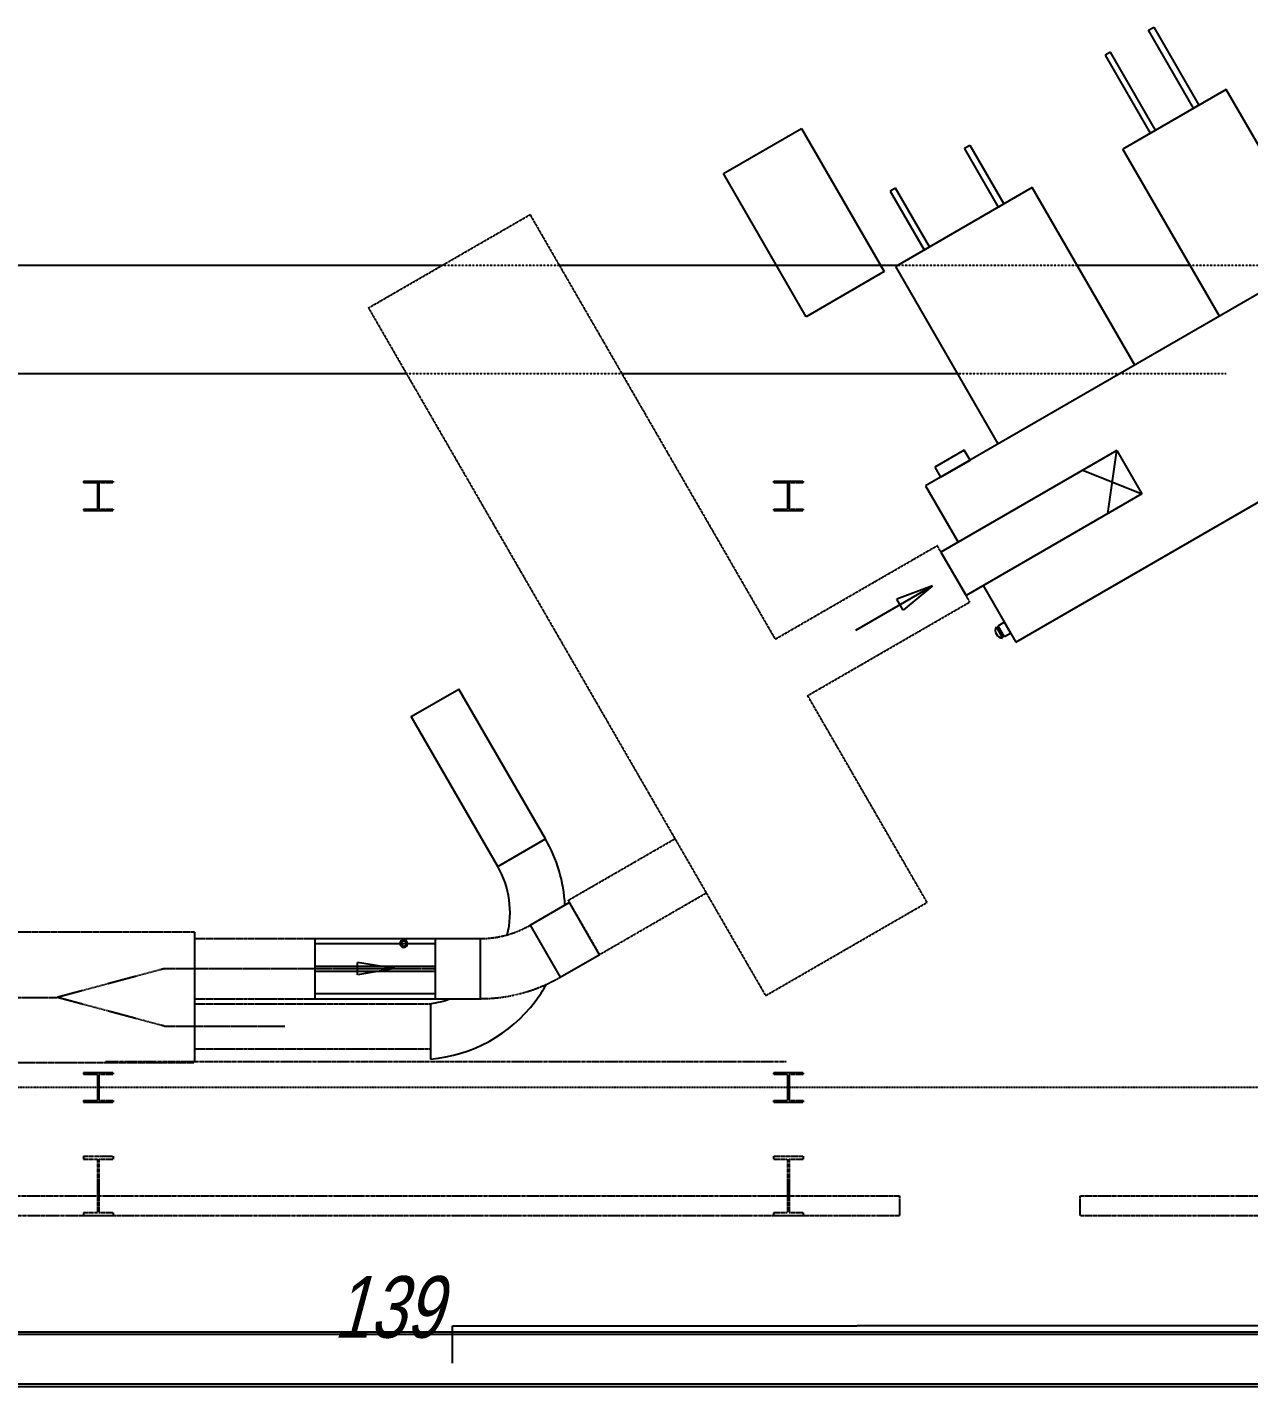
# Model space of a CAD drawing. Header units: millimetres. Extents: x -1732 to 458256, y -4349 to 130988.
# Drawn here: x 86769 to 99160, y 52094 to 65886 of the extents above; entities that cross this region are included whole.
import ezdxf

# ---------------------------------------------------------------- set-up
doc = ezdxf.new("R2010")
doc.units = ezdxf.units.MM
doc.header["$LTSCALE"] = 0.01
doc.header["$MEASUREMENT"] = 0
for name, pattern in [('CENTER', [50.8, 31.75, -6.35, 6.35, -6.35]), ('CENTER2', [28.575, 19.05, -3.175, 3.175, -3.175]), ('HIDDEN2', [4.7625, 3.175, -1.5875]), ('PHANTOM', [63.5, 31.75, -6.35, 6.35, -6.35, 6.35, -6.35]), ('PHANTOM2', [31.75, 15.875, -3.175, 3.175, -3.175, 3.175, -3.175])]:
    doc.linetypes.add(name, pattern=pattern)
doc.layers.get('DEFPOINTS').update_dxf_attribs({"color": 251, "linetype": 'CONTINUOUS'})
for name, color, linetype in [('DIMNEW', 251, 'CONTINUOUS'), ('F-E-EQP', 251, 'CONTINUOUS'), ('F-E-EQP-AXE', 251, 'CENTER2'), ('F-E-EQP-CAN', 251, 'HIDDEN2'), ('NODETEXT', 5, 'CONTINUOUS'), ('S-E-ACI', 251, 'PHANTOM2'), ('S-E-BET', 251, 'PHANTOM2')]:
    doc.layers.add(name, color=color, linetype=linetype)
doc.styles.add('Arial', font='arial.ttf', dxfattribs={"width": 0.85, "oblique": 15})
doc.styles.add('TEXTXP', font='arial.ttf', dxfattribs={"width": 0.75, "oblique": 15})
doc.dimstyles.get("Standard").update_dxf_attribs({"dimtxt": 0.18, "dimasz": 0.18, "dimexe": 0.18, "dimexo": 0.0625, "dimgap": 0.09, "dimtad": 0, "dimtih": 1, "dimtoh": 1, "dimdec": 4, "dimzin": 0, "dimdsep": 46, "dimtxsty": 'Arial', "dimcen": 0.09, "dimadec": 0, "dimazin": 0, "dimtfac": 1, "dimtdec": 4, "dimtofl": 0, "dimtmove": 0, "dimatfit": 3, "dimfxl": 1, "dimtolj": 1, "dimtzin": 0, "dimarcsym": 0})

# ---------------------------------------------------------------- blocks, each defined once
blk = doc.blocks.new('*D49')
at = {"layer": 'DEFPOINTS', "color": 0, "transparency": 16777216}
for p in [(99289, 52713), (91083, 52334), (99289, 52334)]:
    blk.add_point(p, dxfattribs=at)
at = {"layer": 'DIMNEW', "color": 0, "lineweight": -2, "transparency": 16777216}
for p, q in [((91083, 52334), (91083, 52713)), ((91084, 52713), (95185, 52713)), ((99288, 52713), (95188, 52713)), ((99289, 52334), (99289, 52713))]:
    blk.add_line(p, q, dxfattribs=at)
at = {"layer": 'DIMNEW', "color": 0, "transparency": 16777216}
for points in [[(91084, 52713), (91084, 52713), (91083, 52713)], [(99288, 52713), (99288, 52713), (99289, 52713)]]:
    blk.add_solid(points, dxfattribs=at)
at = {"layer": 'DIMNEW', "color": 0, "transparency": 16777216, "insert": (95186, 52713), "char_height": 1, "attachment_point": 5, "style": 'Arial'}
blk.add_mtext('\\A1;8200', dxfattribs=at)

msp = doc.modelspace()

# ---------------------------------------------------------------- linework, layer by layer
at = {"layer": 'F-E-EQP', "linetype": 'Continuous'}
for p, q in [((98142.54294, 65854.51319), (98196.68, 65885.76924)), ((98599.54294, 65062.96597), (98142.54294, 65854.51319)), ((98196.68, 65885.76924), (98653.68, 65094.22202)), ((97757.18258, 65632.02529), (97703.04552, 65600.76924)), ((97703.04552, 65600.76924), (98160.04552, 64809.22202)), ((98214.18258, 64840.47807), (97757.18258, 65632.02529)), ((98930.80813, 65254.22202), (97882.91739, 64649.22202)), ((99909.80813, 63558.54428), (98930.80813, 65254.22202)), ((102395.30104, 64993.54428), (95881.05795, 61232.54428)), ((98653.68, 65094.22202), (98599.54294, 65062.96597)), ((98160.04552, 64809.22202), (98214.18258, 64840.47807)), ((96276.68438, 64658.3251), (96330.82144, 64689.58114)), ((96330.82144, 64689.58114), (96675.32144, 64092.88964)), ((96621.18438, 64061.63359), (96276.68438, 64658.3251)), ((98861.91739, 62953.54428), (97882.91739, 64649.22202)), ((95576.04741, 64253.81215), (95521.91034, 64222.5561)), ((95521.91034, 64222.5561), (95866.41034, 63625.8646)), ((95920.54741, 63657.12065), (95576.04741, 64253.81215)), ((96963.68622, 64259.37712), (95578.04557, 63459.37712)), ((98003.68622, 62458.04428), (96963.68622, 64259.37712)), ((96675.32144, 64092.88964), (96621.18438, 64061.63359)), ((95866.41034, 63625.8646), (95920.54741, 63657.12065)), ((96618.04557, 61658.04428), (95578.04557, 63459.37712)), ((96795.55795, 59648.58382), (103309.80104, 63409.58382)), ((96273.13998, 61596.40277), (95974.43446, 61423.94506)), ((97821.8652, 61590.96751), (96037.85287, 60560.96751)), ((96332.67481, 61493.2854), (96273.13998, 61596.40277)), ((97729.45504, 60951.02661), (97821.8652, 61590.96751)), ((97821.8652, 61590.96751), (98075.8652, 61151.02661)), ((95974.43446, 61423.94506), (96033.9693, 61320.82769)), ((96033.9693, 61320.82769), (96332.67481, 61493.2854)), ((97475.45504, 61390.96751), (98075.8652, 61151.02661)), ((95881.05795, 61232.54428), (96211.05795, 60660.96751)), ((98075.8652, 61151.02661), (96291.85287, 60121.02661)), ((96037.85287, 60560.96751), (96291.85287, 60121.02661)), ((96037.85287, 60560.96751), (96291.85287, 60121.02661)), ((95175.35944, 59769.71276), (95952.85556, 60218.60036)), ((95952.85556, 60218.60036), (95591.14988, 60083.09297)), ((95952.85556, 60218.60036), (95654.64988, 59973.10775)), ((96465.05795, 60221.02661), (96795.55795, 59648.58382)), ((95654.64988, 59973.10775), (95591.14988, 60083.09297)), ((96595.79449, 59801.40615), (96660.8497, 59688.72722)), ((96617.85942, 59814.14535), (96679.44307, 59849.70069)), ((96682.91464, 59701.46641), (96617.85942, 59814.14535)), ((96619.83723, 59759.76289), (96641.90217, 59772.50209)), ((96636.80695, 59730.37048), (96658.87189, 59743.10967)), ((96679.44307, 59849.70069), (96744.49829, 59737.02175)), ((96744.49829, 59737.02175), (96682.91464, 59701.46641)), ((90663.88017, 58892.23397), (91147.98838, 59171.73397)), ((92025.35527, 57652.08993), (91147.98838, 59171.73397)), ((91541.24707, 57372.58993), (90663.88017, 58892.23397)), ((91541.24707, 57372.58993), (92025.35527, 57652.08993)), ((91870.94816, 56776.721), (92266.89497, 57005.321)), ((92266.89497, 57005.321), (92571.69497, 56477.39191)), ((88467.34816, 56704.10281), (88467.34816, 55383.30281)), ((91870.94816, 56776.721), (92175.74816, 56248.79191)), ((89686.54816, 56640.60281), (90905.74816, 56640.60281)), ((89686.54816, 56640.60281), (89686.54816, 56031.00281)), ((89686.54816, 56589.80281), (90905.74816, 56589.80281)), ((90905.74816, 56640.60281), (91362.94816, 56640.60281)), ((90905.74816, 56640.60281), (90905.74816, 56031.00281)), ((91362.94816, 56640.60281), (91362.94816, 56031.00281)), ((92175.74816, 56248.79191), (92571.69497, 56477.39191)), ((89686.54816, 56361.20281), (90905.74816, 56361.20281)), ((89686.54816, 56310.40281), (90905.74816, 56310.40281)), ((90118.34816, 56272.30281), (90118.34816, 56399.30281)), ((90499.34816, 56335.80281), (90118.34816, 56399.30281)), ((90499.34816, 56335.80281), (90118.34816, 56272.30281)), ((89686.54816, 56081.80281), (90905.74816, 56081.80281)), ((89686.54816, 56031.00281), (90905.74816, 56031.00281)), ((90905.74816, 56031.00281), (91362.94816, 56031.00281)), ((90859.82035, 55980.20281), (90859.82035, 55417.91312))]:
    msp.add_line(p, q, dxfattribs=at)
at = {"layer": 'F-E-EQP'}
for p, q in [((93830.90508, 64400.41554), (94622.4523, 64857.41554)), ((94622.4523, 64857.41554), (95460.4523, 63405.95696)), ((94668.90508, 62948.95696), (93830.90508, 64400.41554)), ((82679.39447, 63471.51057), (90980.66131, 63471.51057)), ((92165.07788, 63471.51057), (95599.06131, 63471.51057)), ((97418.56118, 63471.51057), (98562.86942, 63471.51057)), ((95460.4523, 63405.95696), (94668.90508, 62948.95696)), ((82675.76431, 62371.56052), (90615.09451, 62371.56052)), ((92800.13433, 62371.56052), (96206.09678, 62371.56052)), ((68560.75801, 52652.52592), (102090.35766, 52652.52592)), ((68560.75801, 52627.12557), (102090.35766, 52627.12557)), ((102090.15766, 52119.12627), (68560.55801, 52119.12627)), ((102090.15766, 52093.72592), (68560.55801, 52093.72592))]:
    msp.add_line(p, q, dxfattribs=at)
at = {"layer": 'F-E-EQP', "linetype": 'PHANTOM'}
for p, q in [((90230.19387, 63038.22798), (91868.97374, 63984.37798)), ((91868.97374, 63984.37798), (94355.47374, 59677.63365)), ((90230.19387, 63038.22798), (94258.15637, 56061.59228)), ((94355.47374, 59677.63365), (95999.75287, 60626.95865)), ((96329.95287, 60055.03547), (95999.75287, 60626.95865)), ((94685.67374, 59105.71047), (96329.95287, 60055.03547)), ((95896.93624, 57007.74228), (94685.67374, 59105.71047)), ((92255.63939, 57028.15343), (93338.99387, 57653.62843)), ((92573.13939, 56478.2273), (93656.49387, 57103.7023)), ((92255.63939, 57028.15343), (92573.13939, 56478.2273)), ((94258.15637, 56061.59228), (95896.93624, 57007.74228)), ((88467.34816, 56704.10281), (86028.94816, 56704.10281)), ((88467.34816, 56640.60281), (89686.54816, 56640.60281)), ((89686.54816, 56640.60281), (89686.54816, 56031.00281)), ((90905.74816, 56488.20281), (90905.74816, 56031.00281)), ((88467.34816, 56031.00281), (89686.54816, 56031.00281)), ((88467.34816, 55980.20281), (90859.82035, 55980.20281)), ((88467.34816, 55523.00281), (90859.82035, 55523.00281)), ((86028.94816, 55383.30281), (88467.34816, 55383.30281))]:
    msp.add_line(p, q, dxfattribs=at)
at = {"layer": 'F-E-EQP', "linetype": 'CENTER'}
for p, q in [((88162.54816, 56335.80281), (87072.41611, 56043.70281)), ((88162.54816, 56335.80281), (88467.34816, 56335.80281)), ((88467.34816, 56335.80281), (89686.54816, 56335.80281)), ((89686.54816, 56335.80281), (90905.74816, 56335.80281)), ((86028.94816, 56043.70281), (87072.41611, 56043.70281)), ((88162.54816, 55751.60281), (87072.41611, 56043.70281)), ((88162.54816, 55751.60281), (89381.34816, 55751.60281))]:
    msp.add_line(p, q, dxfattribs=at)
at = {"layer": 'F-E-EQP', "linetype": 'Continuous', "extrusion": (0, 0, -1)}
for radius in [38.1, 25.4]:
    msp.add_circle((-90588.24816, 56589.80281), radius, dxfattribs=at)
at = {"layer": 'F-E-EQP', "linetype": 'Continuous'}
for centre, radius, start, end in [((96669.0889, 59768.60341), 80.30001, 155.889213756, 264.110786243), ((90732.30308, 56905.54591), 1493.08806, 2.868979753, 29.999999998), ((90732.30308, 56905.54591), 934.08806, 345.942476034, 29.999999998), ((90732.30308, 56905.54591), 1493.08806, 322.846248876, 330.77610346), ((90732.30308, 56905.54591), 934.08806, 277.846248881, 290.568411083), ((90732.30308, 56905.54591), 1493.08806, 274.899317577, 322.846248876)]:
    msp.add_arc(centre, radius, start, end, dxfattribs=at)
at = {"layer": 'F-E-EQP', "linetype": 'PHANTOM'}
for radius in [1016, 1625.6]:
    msp.add_arc((91362.94816, 57656.60281), radius, 270, 300, dxfattribs=at)
at = {"layer": 'F-E-EQP-AXE'}
msp.add_line((8089.15801, 55131.81364), (156267.58251, 55131.81364), dxfattribs=at)
at = {"layer": 'F-E-EQP-CAN'}
for p, q in [((82679.39447, 63471.50503), (99630.11191, 63471.50503)), ((82675.76431, 62371.55498), (98930.15699, 62371.55498))]:
    msp.add_line(p, q, dxfattribs=at)
at = {"layer": 'S-E-ACI'}
for p, q in [((87339.44205, 61281.56275), (87639.41097, 61281.56275)), ((87339.44205, 61281.56275), (87339.44205, 61266.55744)), ((87339.44205, 61266.55744), (87481.94215, 61266.55744)), ((87339.46948, 61281.53531), (87639.47498, 61281.53531)), ((87339.46948, 61281.53531), (87339.46948, 61266.53001)), ((87339.46948, 61266.53001), (87481.94215, 61266.53001)), ((87481.94215, 61266.55744), (87481.94215, 60996.56255)), ((87481.94215, 61266.53001), (87481.94215, 60996.53512)), ((87496.93831, 61266.55744), (87496.93831, 60996.56255)), ((87496.93831, 61266.55744), (87639.41097, 61266.55744)), ((87496.93831, 61266.53001), (87496.93831, 60996.53512)), ((87496.93831, 61266.53001), (87639.47498, 61266.53001)), ((87639.41097, 61281.56275), (87639.41097, 61266.55744)), ((87639.47498, 61281.53531), (87639.47498, 61266.53001)), ((94339.25635, 61281.56275), (94639.2527, 61281.56275)), ((94339.25635, 61281.56275), (94339.25635, 61266.55744)), ((94339.25635, 61266.55744), (94481.78387, 61266.55744)), ((94339.28378, 61281.53531), (94639.28013, 61281.53531)), ((94339.28378, 61281.53531), (94339.28378, 61266.53001)), ((94339.28378, 61266.53001), (94481.78387, 61266.53001)), ((94481.78387, 61266.55744), (94481.78387, 60996.56255)), ((94481.78387, 61266.53001), (94481.78387, 60996.53512)), ((94496.78003, 61266.55744), (94496.78003, 60996.56255)), ((94496.78003, 61266.55744), (94639.2527, 61266.55744)), ((94496.78003, 61266.53001), (94496.78003, 60996.53512)), ((94496.78003, 61266.53001), (94639.28013, 61266.53001)), ((94639.2527, 61281.56275), (94639.2527, 61266.55744)), ((94639.28013, 61281.53531), (94639.28013, 61266.53001)), ((87339.44205, 60996.56255), (87339.44205, 60981.55725)), ((87339.44205, 60996.56255), (87481.94215, 60996.56255)), ((87339.44205, 60981.55725), (87639.41097, 60981.55725)), ((87339.46948, 60996.53512), (87339.46948, 60981.52982)), ((87339.46948, 60996.53512), (87481.94215, 60996.53512)), ((87339.46948, 60981.52982), (87639.47498, 60981.52982)), ((87496.93831, 60996.56255), (87639.41097, 60996.56255)), ((87496.93831, 60996.53512), (87639.47498, 60996.53512)), ((87639.41097, 60996.56255), (87639.41097, 60981.55725)), ((87639.47498, 60996.53512), (87639.47498, 60981.52982)), ((94339.25635, 60996.56255), (94339.25635, 60981.55725)), ((94339.25635, 60996.56255), (94481.78387, 60996.56255)), ((94339.25635, 60981.55725), (94639.2527, 60981.55725)), ((94339.28378, 60996.53512), (94339.28378, 60981.52982)), ((94339.28378, 60996.53512), (94481.78387, 60996.53512)), ((94339.28378, 60981.52982), (94639.28013, 60981.52982)), ((94496.78003, 60996.56255), (94639.2527, 60996.56255)), ((94496.78003, 60996.53512), (94639.28013, 60996.53512)), ((94639.2527, 60996.56255), (94639.2527, 60981.55725)), ((94639.28013, 60996.53512), (94639.28013, 60981.52982)), ((94469.22049, 55389.65378), (87562.01663, 55389.65378)), ((87339.44205, 55281.70886), (87639.41097, 55281.70886)), ((87339.44205, 55281.70886), (87339.44205, 55266.7127)), ((87339.44205, 55266.7127), (87481.94215, 55266.7127)), ((87339.46948, 55281.68143), (87639.47498, 55281.68143)), ((87339.46948, 55281.68143), (87339.46948, 55266.68527)), ((87339.46948, 55266.68527), (87481.94215, 55266.68527)), ((87481.94215, 55266.7127), (87481.94215, 54996.70867)), ((87481.94215, 55266.68527), (87481.94215, 54996.68123)), ((87496.93831, 55266.7127), (87496.93831, 54996.70867)), ((87496.93831, 55266.7127), (87639.41097, 55266.7127)), ((87496.93831, 55266.68527), (87496.93831, 54996.68123)), ((87496.93831, 55266.68527), (87639.47498, 55266.68527)), ((87639.41097, 55281.70886), (87639.41097, 55266.7127)), ((87639.47498, 55281.68143), (87639.47498, 55266.68527)), ((94339.25635, 55281.70886), (94639.2527, 55281.70886)), ((94339.25635, 55281.70886), (94339.25635, 55266.7127)), ((94339.25635, 55266.7127), (94481.78387, 55266.7127)), ((94339.28378, 55281.68143), (94639.28013, 55281.68143)), ((94339.28378, 55281.68143), (94339.28378, 55266.68527)), ((94339.28378, 55266.68527), (94481.78387, 55266.68527)), ((94481.78387, 55266.7127), (94481.78387, 54996.70867)), ((94481.78387, 55266.68527), (94481.78387, 54996.68123)), ((94496.78003, 55266.7127), (94496.78003, 54996.70867)), ((94496.78003, 55266.7127), (94639.2527, 55266.7127)), ((94496.78003, 55266.68527), (94496.78003, 54996.68123)), ((94496.78003, 55266.68527), (94639.28013, 55266.68527)), ((94639.2527, 55281.70886), (94639.2527, 55266.7127)), ((94639.28013, 55281.68143), (94639.28013, 55266.68527)), ((87339.44205, 54996.70867), (87339.44205, 54981.71251)), ((87339.44205, 54996.70867), (87481.94215, 54996.70867)), ((87339.44205, 54981.71251), (87639.41097, 54981.71251)), ((87339.46948, 54996.68123), (87339.46948, 54981.68507)), ((87339.46948, 54996.68123), (87481.94215, 54996.68123)), ((87339.46948, 54981.68507), (87639.47498, 54981.68507)), ((87496.93831, 54996.70867), (87639.41097, 54996.70867)), ((87496.93831, 54996.68123), (87639.47498, 54996.68123)), ((87639.41097, 54996.70867), (87639.41097, 54981.71251)), ((87639.47498, 54996.68123), (87639.47498, 54981.68507)), ((94339.25635, 54996.70867), (94339.25635, 54981.71251)), ((94339.25635, 54996.70867), (94481.78387, 54996.70867)), ((94339.25635, 54981.71251), (94639.2527, 54981.71251)), ((94339.28378, 54996.68123), (94339.28378, 54981.68507)), ((94339.28378, 54996.68123), (94481.78387, 54996.68123)), ((94339.28378, 54981.68507), (94639.28013, 54981.68507)), ((94496.78003, 54996.70867), (94639.2527, 54996.70867)), ((94496.78003, 54996.68123), (94639.28013, 54996.68123)), ((94639.2527, 54996.70867), (94639.2527, 54981.71251)), ((94639.28013, 54996.68123), (94639.28013, 54981.68507)), ((87339.44205, 54431.76949), (87639.41097, 54431.76949)), ((87339.44205, 54431.76949), (87339.44205, 54401.76802)), ((87339.44205, 54401.76802), (87481.94215, 54401.76802)), ((87481.94215, 54401.76802), (87481.94215, 53861.79653)), ((87496.93831, 54401.76802), (87496.93831, 53861.79653)), ((87496.93831, 54401.76802), (87639.41097, 54401.76802)), ((87639.41097, 54431.76949), (87639.41097, 54401.76802)), ((94339.25635, 54431.76949), (94639.2527, 54431.76949)), ((94339.25635, 54431.76949), (94339.25635, 54401.76802)), ((94339.25635, 54401.76802), (94481.78387, 54401.76802)), ((94481.78387, 54401.76802), (94481.78387, 53861.79653)), ((94496.78003, 54401.76802), (94496.78003, 53861.79653)), ((94496.78003, 54401.76802), (94639.2527, 54401.76802)), ((94639.2527, 54431.76949), (94639.2527, 54401.76802)), ((95619.15801, 53831.80421), (95619.15801, 54031.80421)), ((97448.15801, 53831.80421), (97448.15801, 54031.80421)), ((87339.44205, 53861.79653), (87339.44205, 53831.80421)), ((87339.44205, 53861.79653), (87481.94215, 53861.79653)), ((87339.44205, 53831.80421), (87639.41097, 53831.80421)), ((87496.93831, 53861.79653), (87639.41097, 53861.79653)), ((87639.41097, 53861.79653), (87639.41097, 53831.80421)), ((94339.25635, 53861.79653), (94339.25635, 53831.80421)), ((94339.25635, 53861.79653), (94481.78387, 53861.79653)), ((94339.25635, 53831.80421), (94639.2527, 53831.80421)), ((94496.78003, 53861.79653), (94639.2527, 53861.79653)), ((94639.2527, 53861.79653), (94639.2527, 53831.80421))]:
    msp.add_line(p, q, dxfattribs=at)
at = {"layer": 'S-E-BET'}
for p, q in [((73097.30543, 54031.80421), (95619.15801, 54031.80421)), ((97448.15801, 54031.80421), (103869.15801, 54031.80421)), ((73239.76895, 53831.80421), (95619.15801, 53831.80421)), ((97448.15801, 53831.80421), (106965.15801, 53831.80421))]:
    msp.add_line(p, q, dxfattribs=at)

# ---------------------------------------------------------------- texts
at = {"layer": 'NODETEXT', "style": 'TEXTXP', "oblique": 15, "width": 0.75}
msp.add_text('139', height=625, dxfattribs=at).set_placement((89874.93048, 52591.75134))

# ---------------------------------------------------------------- dimensions: what is measured, and where the dimension line sits
at = {"layer": 'DIMNEW'}
dim = msp.add_linear_dim(base=(99289.15801, 52712.72223), p1=(91083.08138, 52334.16107), p2=(99289.15801, 52334.16107), text='8200', dimstyle='Standard', override={"dimtxt": 1, "dimasz": 1}, dxfattribs=at)
dim.commit()
dim.dimension.update_dxf_attribs({"geometry": '*D49', "text_midpoint": (95186.11969, 52712.72223)})

doc.saveas('drawing.dxf')
